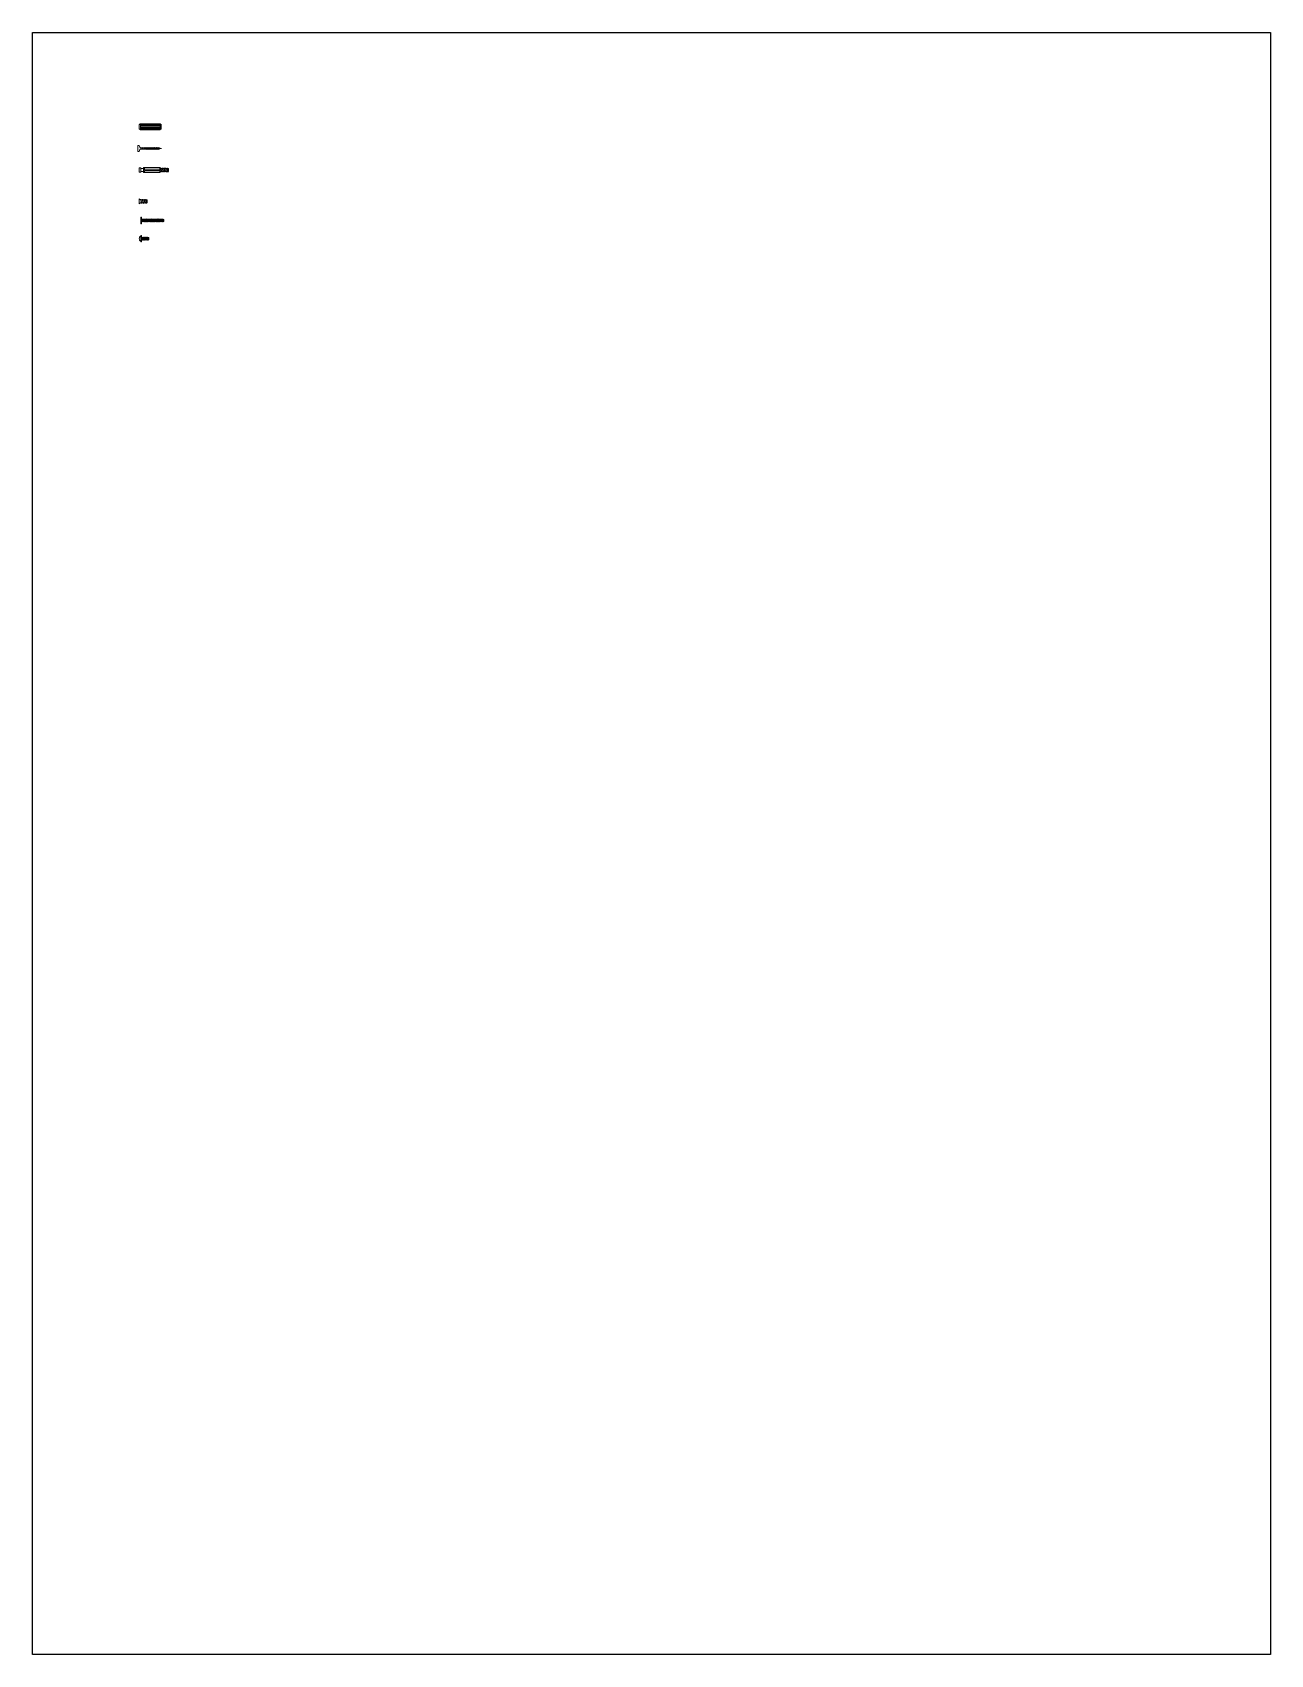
# Model space of a CAD drawing. Header units: millimetres. Extents: x 2639 to 6996, y 1162 to 2339.
# Drawn here: x 2963.2 to 3131.8, y 1224.9 to 1445.8 of the extents above; entities that cross this region are included whole.
import ezdxf

# ---------------------------------------------------------------- set-up
doc = ezdxf.new("R2010")
doc.units = ezdxf.units.MM
doc.layers.get('0').update_dxf_attribs({"lineweight": 18})
doc.layers.add('lc', color=1, linetype='Continuous')
doc.layers.add('Viti', color=3, linetype='Continuous', lineweight=9)

# ---------------------------------------------------------------- blocks, each defined once
blk = doc.blocks.new('*U8')
blk.add_lwpolyline([(0, 0), (0, 0.1), (0.05, 0), (0.12, -0.4), (0.12, -0.5), (0.07, -0.4), (0, 0)])
blk = doc.blocks.new('*U9')
at = {"color": 0, "linetype": 'ByBlock', "lineweight": -2, "transparency": 16777216}
for p in [(42.38, 270.66), (42.6, 270.66), (42.81, 270.66), (43.03, 270.66), (43.24, 270.66)]:
    blk.add_blockref('*U8', p, dxfattribs=at)
blk = doc.blocks.new('118331')
for p, q in [((40.13, 264.93), (40.13, 264.33)), ((40.13, 264.93), (40.33, 264.93)), ((40.13, 264.33), (40.33, 264.33)), ((40.33, 264.93), (40.33, 264.33)), ((40.73, 264.83), (40.33, 264.83)), ((40.73, 264.43), (40.33, 264.43)), ((40.73, 264.98), (40.73, 264.28)), ((40.73, 264.98), (42.98, 264.98)), ((40.73, 264.8), (40.73, 264.45)), ((42.98, 264.28), (40.73, 264.28)), ((40.83, 264.98), (40.83, 264.68)), ((40.83, 264.93), (42.93, 264.93)), ((40.83, 264.68), (42.93, 264.68)), ((40.83, 264.58), (40.83, 264.28)), ((40.83, 264.58), (42.93, 264.58)), ((40.83, 264.33), (42.93, 264.33)), ((42.93, 264.98), (42.93, 264.68)), ((42.93, 264.58), (42.93, 264.28)), ((42.98, 264.98), (42.98, 264.28)), ((42.98, 264.83), (43.07, 264.83)), ((43.14, 264.43), (42.98, 264.43)), ((43.12, 264.83), (43.28, 264.83)), ((43.35, 264.43), (43.19, 264.43)), ((43.33, 264.83), (43.5, 264.83)), ((43.57, 264.43), (43.4, 264.43)), ((43.55, 264.83), (43.72, 264.83)), ((43.79, 264.43), (43.62, 264.43)), ((43.77, 264.83), (43.93, 264.83)), ((44, 264.43), (43.84, 264.43)), ((43.98, 264.83), (44.08, 264.83)), ((44.08, 264.43), (44.05, 264.43)), ((44.13, 264.78), (44.13, 264.48))]:
    blk.add_line(p, q)
for centre, start, end in [((44.08, 264.78), 360, 90), ((44.08, 264.48), 270, 0)]:
    blk.add_arc(centre, 0.05, start, end)
blk.add_blockref('*U9', (0.69, -5.83))
blk = doc.blocks.new('101350')
for p, q in [((40.13, 267.87), (40.13, 267.33)), ((40.15, 267.91), (40.27, 267.99)), ((40.15, 267.28), (40.27, 267.21)), ((40.28, 267.2), (40.28, 268)), ((40.29, 268), (42.96, 268)), ((40.38, 267.87), (42.88, 267.87)), ((40.38, 267.75), (42.88, 267.75)), ((40.38, 267.6), (42.88, 267.6)), ((40.38, 267.45), (42.88, 267.45)), ((40.38, 267.32), (42.88, 267.32)), ((42.98, 268), (42.98, 267.2)), ((43.11, 267.91), (42.99, 267.99)), ((43.11, 267.28), (42.99, 267.21)), ((43.13, 267.87), (43.13, 267.33)), ((40.29, 267.2), (42.96, 267.2))]:
    blk.add_line(p, q)
for centre, start, end in [((40.18, 267.87), 123.6901, 180), ((40.18, 267.33), 180, 236.3099), ((40.29, 267.95), 90, 123.6901), ((42.96, 267.95), 56.3099, 90), ((43.08, 267.87), 0, 56.3099), ((43.08, 267.33), 303.6901, 0), ((40.29, 267.25), 236.3099, 270), ((42.96, 267.25), 270, 303.6901)]:
    blk.add_arc(centre, 0.05, start, end)
blk = doc.blocks.new('*U10')
blk.add_lwpolyline([(0, 0), (0, 0.1), (0.05, 0), (0.12, -0.4), (0.12, -0.5), (0.07, -0.4), (0, 0)])
blk = doc.blocks.new('*U11')
at = {"color": 0, "linetype": 'ByBlock', "lineweight": -2, "transparency": 16777216}
for p in [(42.38, 270.66), (42.61, 270.66), (42.84, 270.66), (43.06, 270.66)]:
    blk.add_blockref('*U10', p, dxfattribs=at)
blk = doc.blocks.new('110853')
for p, q in [((40.13, 252.04), (40.13, 251.34)), ((40.13, 252.04), (40.25, 251.93)), ((40.57, 251.89), (40.39, 251.89)), ((40.79, 251.89), (40.62, 251.89)), ((41.02, 251.89), (40.84, 251.89)), ((41.18, 251.89), (41.07, 251.89)), ((41.23, 251.84), (41.23, 251.54)), ((40.25, 251.44), (40.13, 251.34)), ((40.41, 251.49), (40.38, 251.49)), ((40.64, 251.49), (40.46, 251.49)), ((40.87, 251.49), (40.69, 251.49)), ((41.09, 251.49), (40.92, 251.49)), ((41.18, 251.49), (41.14, 251.49))]:
    blk.add_line(p, q)
for centre, radius, start, end in [((40.38, 252.09), 0.2, 230.2432, 257.6604), ((41.18, 251.84), 0.05, 360, 90), ((40.38, 251.29), 0.2, 90, 129.7568), ((41.18, 251.54), 0.05, 270, 0)]:
    blk.add_arc(centre, radius, start, end)
blk.add_blockref('*U11', (-2.04, -18.77))
blk = doc.blocks.new('105021')
for p, q in [((40.46, 249.33), (40.43, 249.36)), ((40.43, 249.02), (40.47, 248.98)), ((40.48, 249.38), (40.46, 249.33)), ((40.49, 249.03), (40.46, 249.33)), ((40.47, 248.98), (40.49, 249.03)), ((40.53, 249.33), (40.48, 249.38)), ((40.49, 249.03), (40.54, 248.98)), ((40.55, 249.38), (40.53, 249.33)), ((40.56, 249.03), (40.53, 249.33)), ((40.54, 248.98), (40.56, 249.03)), ((40.6, 249.33), (40.55, 249.38)), ((40.56, 249.03), (40.61, 248.98)), ((40.62, 249.38), (40.6, 249.33)), ((40.63, 249.03), (40.6, 249.33)), ((40.61, 248.98), (40.63, 249.03)), ((40.67, 249.33), (40.62, 249.38)), ((40.63, 249.03), (40.68, 248.98)), ((40.69, 249.38), (40.67, 249.33)), ((40.7, 249.03), (40.67, 249.33)), ((40.68, 248.98), (40.7, 249.03)), ((40.74, 249.33), (40.69, 249.38)), ((40.7, 249.03), (40.75, 248.98)), ((40.76, 249.38), (40.74, 249.33)), ((40.77, 249.03), (40.74, 249.33)), ((40.75, 248.98), (40.77, 249.03)), ((40.81, 249.33), (40.76, 249.38)), ((40.77, 249.03), (40.82, 248.98)), ((40.83, 249.38), (40.81, 249.33)), ((40.84, 249.03), (40.81, 249.33)), ((40.82, 248.98), (40.84, 249.03)), ((40.88, 249.33), (40.83, 249.38)), ((40.84, 249.03), (40.89, 248.98)), ((40.9, 249.38), (40.88, 249.33)), ((40.91, 249.03), (40.88, 249.33)), ((40.89, 248.98), (40.91, 249.03)), ((40.95, 249.33), (40.9, 249.38)), ((40.91, 249.03), (40.96, 248.98)), ((40.97, 249.38), (40.95, 249.33)), ((40.98, 249.03), (40.95, 249.33)), ((40.96, 248.98), (40.98, 249.03)), ((41.02, 249.33), (40.97, 249.38)), ((40.98, 249.03), (41.03, 248.98)), ((41.04, 249.38), (41.02, 249.33)), ((41.05, 249.03), (41.02, 249.33)), ((41.03, 248.98), (41.05, 249.03)), ((41.09, 249.33), (41.04, 249.38)), ((41.05, 249.03), (41.1, 248.98)), ((41.11, 249.38), (41.09, 249.33)), ((41.12, 249.03), (41.09, 249.33)), ((41.1, 248.98), (41.12, 249.03)), ((41.16, 249.33), (41.11, 249.38)), ((41.12, 249.03), (41.17, 248.98)), ((41.18, 249.38), (41.16, 249.33)), ((41.19, 249.03), (41.16, 249.33)), ((41.17, 248.98), (41.19, 249.03)), ((41.23, 249.33), (41.18, 249.38)), ((41.19, 249.03), (41.24, 248.98)), ((41.25, 249.38), (41.23, 249.33)), ((41.26, 249.03), (41.23, 249.33)), ((41.24, 248.98), (41.26, 249.03)), ((41.3, 249.33), (41.25, 249.38)), ((41.26, 249.03), (41.31, 248.98)), ((41.32, 249.38), (41.3, 249.33)), ((41.33, 249.03), (41.3, 249.33)), ((41.31, 248.98), (41.33, 249.03)), ((41.37, 249.33), (41.32, 249.38)), ((41.33, 249.03), (41.38, 248.98)), ((41.4, 249.03), (41.37, 249.33)), ((41.37, 249.33), (41.4, 249.33)), ((41.38, 248.98), (41.4, 249.03)), ((41.4, 249.03), (41.4, 249.03)), ((41.43, 249.3), (41.43, 249.05))]:
    blk.add_line(p, q)
blk.add_lwpolyline([(40.33, 248.75), (40.33, 249.61, -0.414214), (40.35, 249.63), (40.41, 249.63, -0.414214), (40.43, 249.61), (40.43, 248.75, -0.414214), (40.41, 248.73), (40.35, 248.73, -0.414214)], format="xyb", close=True)
for centre, radius, start, end in [((40.54, 249.18), 0.406, 120.5102, 239.4898), ((41.4, 249.3), 0.025, 0, 90), ((41.4, 249.05), 0.025, 270, 0)]:
    blk.add_arc(centre, radius, start, end)
blk = doc.blocks.new('yf')
at = {"layer": 'Viti'}
for p, q in [((578.88, 200.14), (578.85, 200.17)), ((578.85, 199.83), (578.89, 199.79)), ((578.9, 200.19), (578.88, 200.14)), ((578.91, 199.84), (578.88, 200.14)), ((578.89, 199.79), (578.91, 199.84)), ((578.95, 200.14), (578.9, 200.19)), ((578.91, 199.84), (578.96, 199.79)), ((578.97, 200.19), (578.95, 200.14)), ((578.98, 199.84), (578.95, 200.14)), ((578.96, 199.79), (578.98, 199.84)), ((579.02, 200.14), (578.97, 200.19)), ((578.98, 199.84), (579.03, 199.79)), ((579.04, 200.19), (579.02, 200.14)), ((579.05, 199.84), (579.02, 200.14)), ((579.03, 199.79), (579.05, 199.84)), ((579.09, 200.14), (579.04, 200.19)), ((579.05, 199.84), (579.1, 199.79)), ((579.11, 200.19), (579.09, 200.14)), ((579.12, 199.84), (579.09, 200.14)), ((579.1, 199.79), (579.12, 199.84)), ((579.16, 200.14), (579.11, 200.19)), ((579.12, 199.84), (579.17, 199.79)), ((579.18, 200.19), (579.16, 200.14)), ((579.19, 199.84), (579.16, 200.14)), ((579.17, 199.79), (579.19, 199.84)), ((579.23, 200.14), (579.18, 200.19)), ((579.19, 199.84), (579.24, 199.79)), ((579.25, 200.19), (579.23, 200.14)), ((579.26, 199.84), (579.23, 200.14)), ((579.24, 199.79), (579.26, 199.84)), ((579.3, 200.14), (579.25, 200.19)), ((579.26, 199.84), (579.31, 199.79)), ((579.32, 200.19), (579.3, 200.14)), ((579.33, 199.84), (579.3, 200.14)), ((579.31, 199.79), (579.33, 199.84)), ((579.37, 200.14), (579.32, 200.19)), ((579.33, 199.84), (579.38, 199.79)), ((579.39, 200.19), (579.37, 200.14)), ((579.4, 199.84), (579.37, 200.14)), ((579.38, 199.79), (579.4, 199.84)), ((579.44, 200.14), (579.39, 200.19)), ((579.4, 199.84), (579.45, 199.79)), ((579.46, 200.19), (579.44, 200.14)), ((579.47, 199.84), (579.44, 200.14)), ((579.45, 199.79), (579.47, 199.84)), ((579.51, 200.14), (579.46, 200.19)), ((579.47, 199.84), (579.52, 199.79)), ((579.53, 200.19), (579.51, 200.14)), ((579.54, 199.84), (579.51, 200.14)), ((579.52, 199.79), (579.54, 199.84)), ((579.58, 200.14), (579.53, 200.19)), ((579.54, 199.84), (579.59, 199.79)), ((579.6, 200.19), (579.58, 200.14)), ((579.61, 199.84), (579.58, 200.14)), ((579.59, 199.79), (579.61, 199.84)), ((579.65, 200.14), (579.6, 200.19)), ((579.61, 199.84), (579.66, 199.79)), ((579.67, 200.19), (579.65, 200.14)), ((579.68, 199.84), (579.65, 200.14)), ((579.66, 199.79), (579.68, 199.84)), ((579.72, 200.14), (579.67, 200.19)), ((579.68, 199.84), (579.73, 199.79)), ((579.74, 200.19), (579.72, 200.14)), ((579.75, 199.84), (579.72, 200.14)), ((579.73, 199.79), (579.75, 199.84)), ((579.79, 200.14), (579.74, 200.19)), ((579.75, 199.84), (579.8, 199.79)), ((579.81, 200.19), (579.79, 200.14)), ((579.82, 199.84), (579.79, 200.14)), ((579.8, 199.79), (579.82, 199.84)), ((579.86, 200.14), (579.81, 200.19)), ((579.82, 199.84), (579.87, 199.79)), ((579.88, 200.19), (579.86, 200.14)), ((579.89, 199.84), (579.86, 200.14)), ((579.87, 199.79), (579.89, 199.84)), ((579.93, 200.14), (579.88, 200.19)), ((579.89, 199.84), (579.94, 199.79)), ((579.95, 200.19), (579.93, 200.14)), ((579.96, 199.84), (579.93, 200.14)), ((579.94, 199.79), (579.96, 199.84)), ((580, 200.14), (579.95, 200.19)), ((579.96, 199.84), (580.01, 199.79)), ((580.02, 200.19), (580, 200.14)), ((580.03, 199.84), (580, 200.14)), ((580.01, 199.79), (580.03, 199.84)), ((580.07, 200.14), (580.02, 200.19)), ((580.03, 199.84), (580.08, 199.79)), ((580.09, 200.19), (580.07, 200.14)), ((580.1, 199.84), (580.07, 200.14)), ((580.08, 199.79), (580.1, 199.84)), ((580.14, 200.14), (580.09, 200.19)), ((580.1, 199.84), (580.15, 199.79)), ((580.16, 200.19), (580.14, 200.14)), ((580.17, 199.84), (580.14, 200.14)), ((580.15, 199.79), (580.17, 199.84)), ((580.21, 200.14), (580.16, 200.19)), ((580.17, 199.84), (580.22, 199.79)), ((580.23, 200.19), (580.21, 200.14)), ((580.24, 199.84), (580.21, 200.14)), ((580.22, 199.79), (580.24, 199.84)), ((580.28, 200.14), (580.23, 200.19)), ((580.24, 199.84), (580.29, 199.79)), ((580.3, 200.19), (580.28, 200.14)), ((580.31, 199.84), (580.28, 200.14)), ((580.29, 199.79), (580.31, 199.84)), ((580.35, 200.14), (580.3, 200.19)), ((580.31, 199.84), (580.36, 199.79)), ((580.37, 200.19), (580.35, 200.14)), ((580.38, 199.84), (580.35, 200.14)), ((580.36, 199.79), (580.38, 199.84)), ((580.42, 200.14), (580.37, 200.19)), ((580.38, 199.84), (580.43, 199.79)), ((580.44, 200.19), (580.42, 200.14)), ((580.45, 199.84), (580.42, 200.14)), ((580.43, 199.79), (580.45, 199.84)), ((580.49, 200.14), (580.44, 200.19)), ((580.45, 199.84), (580.5, 199.79)), ((580.51, 200.19), (580.49, 200.14)), ((580.52, 199.84), (580.49, 200.14)), ((580.5, 199.79), (580.52, 199.84)), ((580.56, 200.14), (580.51, 200.19)), ((580.52, 199.84), (580.57, 199.79)), ((580.58, 200.19), (580.56, 200.14)), ((580.59, 199.84), (580.56, 200.14)), ((580.57, 199.79), (580.59, 199.84)), ((580.63, 200.14), (580.58, 200.19)), ((580.59, 199.84), (580.64, 199.79)), ((580.65, 200.19), (580.63, 200.14)), ((580.66, 199.84), (580.63, 200.14)), ((580.64, 199.79), (580.66, 199.84)), ((580.7, 200.14), (580.65, 200.19)), ((580.66, 199.84), (580.71, 199.79)), ((580.72, 200.19), (580.7, 200.14)), ((580.73, 199.84), (580.7, 200.14)), ((580.71, 199.79), (580.73, 199.84)), ((580.77, 200.14), (580.72, 200.19)), ((580.73, 199.84), (580.78, 199.79)), ((580.79, 200.19), (580.77, 200.14)), ((580.8, 199.84), (580.77, 200.14)), ((580.78, 199.79), (580.8, 199.84)), ((580.84, 200.14), (580.79, 200.19)), ((580.8, 199.84), (580.85, 199.79)), ((580.86, 200.19), (580.84, 200.14)), ((580.87, 199.84), (580.84, 200.14)), ((580.85, 199.79), (580.87, 199.84)), ((580.91, 200.14), (580.86, 200.19)), ((580.87, 199.84), (580.92, 199.79)), ((580.93, 200.19), (580.91, 200.14)), ((580.94, 199.84), (580.91, 200.14)), ((580.92, 199.79), (580.94, 199.84)), ((580.98, 200.14), (580.93, 200.19)), ((580.94, 199.84), (580.99, 199.79)), ((581, 200.19), (580.98, 200.14)), ((581.01, 199.84), (580.98, 200.14)), ((580.99, 199.79), (581.01, 199.84)), ((581.05, 200.14), (581, 200.19)), ((581.01, 199.84), (581.06, 199.79)), ((581.07, 200.19), (581.05, 200.14)), ((581.08, 199.84), (581.05, 200.14)), ((581.06, 199.79), (581.08, 199.84)), ((581.12, 200.14), (581.07, 200.19)), ((581.08, 199.84), (581.13, 199.79)), ((581.14, 200.19), (581.12, 200.14)), ((581.15, 199.84), (581.12, 200.14)), ((581.13, 199.79), (581.15, 199.84)), ((581.19, 200.14), (581.14, 200.19)), ((581.15, 199.84), (581.2, 199.79)), ((581.21, 200.19), (581.19, 200.14)), ((581.22, 199.84), (581.19, 200.14)), ((581.2, 199.79), (581.22, 199.84)), ((581.26, 200.14), (581.21, 200.19)), ((581.22, 199.84), (581.27, 199.79)), ((581.28, 200.19), (581.26, 200.14)), ((581.29, 199.84), (581.26, 200.14)), ((581.27, 199.79), (581.29, 199.84)), ((581.33, 200.14), (581.28, 200.19)), ((581.29, 199.84), (581.34, 199.79)), ((581.35, 200.19), (581.33, 200.14)), ((581.36, 199.84), (581.33, 200.14)), ((581.34, 199.79), (581.36, 199.84)), ((581.4, 200.14), (581.35, 200.19)), ((581.36, 199.84), (581.41, 199.79)), ((581.42, 200.19), (581.4, 200.14)), ((581.43, 199.84), (581.4, 200.14)), ((581.41, 199.79), (581.43, 199.84)), ((581.47, 200.14), (581.42, 200.19)), ((581.43, 199.84), (581.48, 199.79)), ((581.49, 200.19), (581.47, 200.14)), ((581.5, 199.84), (581.47, 200.14)), ((581.48, 199.79), (581.5, 199.84)), ((581.54, 200.14), (581.49, 200.19)), ((581.5, 199.84), (581.55, 199.79)), ((581.56, 200.19), (581.54, 200.14)), ((581.57, 199.84), (581.54, 200.14)), ((581.55, 199.79), (581.57, 199.84)), ((581.61, 200.14), (581.56, 200.19)), ((581.57, 199.84), (581.62, 199.79)), ((581.63, 200.19), (581.61, 200.14)), ((581.64, 199.84), (581.61, 200.14)), ((581.62, 199.79), (581.64, 199.84)), ((581.68, 200.14), (581.63, 200.19)), ((581.64, 199.84), (581.69, 199.79)), ((581.7, 200.19), (581.68, 200.14)), ((581.71, 199.84), (581.68, 200.14)), ((581.69, 199.79), (581.71, 199.84)), ((581.75, 200.14), (581.7, 200.19)), ((581.71, 199.84), (581.76, 199.79)), ((581.77, 200.19), (581.75, 200.14)), ((581.78, 199.84), (581.75, 200.14)), ((581.76, 199.79), (581.78, 199.84)), ((581.82, 200.14), (581.77, 200.19)), ((581.78, 199.84), (581.83, 199.79)), ((581.85, 199.84), (581.82, 200.14)), ((581.82, 200.14), (581.85, 200.14)), ((581.83, 199.79), (581.85, 199.84)), ((581.85, 199.84), (581.85, 199.84)), ((581.88, 200.11), (581.88, 199.86))]:
    blk.add_line(p, q, dxfattribs=at)
blk.add_lwpolyline([(578.75, 199.56), (578.75, 200.42, -0.414214), (578.77, 200.44), (578.83, 200.44, -0.414214), (578.85, 200.42), (578.85, 199.56, -0.414214), (578.83, 199.54), (578.77, 199.54, -0.414214)], format="xyb", close=True, dxfattribs=at)
for centre, start, end in [((581.85, 200.11), 0, 90), ((581.85, 199.86), 270, 0)]:
    blk.add_arc(centre, 0.025, start, end, dxfattribs=at)
blk = doc.blocks.new('*U15')
blk.add_lwpolyline([(0.2, -0.3), (0.21, -0.25), (0.23, -0.3), (0.27, -0.5), (0.26, -0.55), (0.24, -0.5), (0.2, -0.3)])
blk = doc.blocks.new('*U16')
at = {"layer": 'Viti', "color": 0, "linetype": 'ByBlock', "lineweight": -2, "transparency": 16777216}
for p in [(40.13, 265.04), (40.27, 265.04), (40.4, 265.04), (40.54, 265.04), (40.68, 265.04), (40.82, 265.04), (40.96, 265.04), (41.09, 265.04), (41.23, 265.04), (41.37, 265.04), (41.51, 265.04), (41.64, 265.04), (41.78, 265.04), (41.92, 265.04), (42.06, 265.04), (42.19, 265.04), (42.33, 265.04), (42.47, 265.04)]:
    blk.add_blockref('*U15', p, dxfattribs=at)
blk = doc.blocks.new('sadgvd')
at = {"layer": 'Viti'}
for p, q in [((578.55, 210.19), (578.63, 209.95)), ((578.72, 209.89), (578.75, 209.89)), ((578.78, 209.89), (578.88, 209.89)), ((578.92, 209.89), (579.02, 209.89)), ((579.06, 209.89), (579.16, 209.89)), ((579.19, 209.89), (579.3, 209.89)), ((579.33, 209.89), (579.43, 209.89)), ((579.47, 209.89), (579.57, 209.89)), ((579.61, 209.89), (579.71, 209.89)), ((579.74, 209.89), (579.85, 209.89)), ((579.88, 209.89), (579.98, 209.89)), ((580.02, 209.89), (580.12, 209.89)), ((580.16, 209.89), (580.26, 209.89)), ((580.29, 209.89), (580.4, 209.89)), ((580.43, 209.89), (580.53, 209.89)), ((580.57, 209.89), (580.67, 209.89)), ((580.71, 209.89), (580.81, 209.89)), ((580.84, 209.89), (580.95, 209.89)), ((580.98, 209.89), (581.04, 209.89)), ((581.04, 209.89), (581.09, 209.89)), ((581.23, 209.87), (581.18, 209.88)), ((581.24, 209.9), (581.23, 209.87)), ((581.23, 209.87), (581.25, 209.72)), ((581.26, 209.86), (581.24, 209.9)), ((581.55, 209.79), (581.26, 209.86)), ((581.29, 209.73), (581.26, 209.86)), ((578.63, 209.63), (578.55, 209.39)), ((578.72, 209.69), (578.78, 209.69)), ((578.82, 209.69), (578.92, 209.69)), ((578.95, 209.69), (579.06, 209.69)), ((579.09, 209.69), (579.19, 209.69)), ((579.23, 209.69), (579.33, 209.69)), ((579.37, 209.69), (579.47, 209.69)), ((579.5, 209.69), (579.61, 209.69)), ((579.64, 209.69), (579.74, 209.69)), ((579.78, 209.69), (579.88, 209.69)), ((579.92, 209.69), (580.02, 209.69)), ((580.05, 209.69), (580.16, 209.69)), ((580.19, 209.69), (580.3, 209.69)), ((580.33, 209.69), (580.43, 209.69)), ((580.47, 209.69), (580.57, 209.69)), ((580.61, 209.69), (580.71, 209.69)), ((580.74, 209.69), (580.85, 209.69)), ((580.88, 209.69), (580.98, 209.69)), ((581.02, 209.69), (581.07, 209.69)), ((581.07, 209.69), (581.1, 209.69)), ((581.25, 209.72), (581.18, 209.7)), ((581.25, 209.72), (581.28, 209.68)), ((581.28, 209.68), (581.29, 209.73)), ((581.55, 209.79), (581.29, 209.73))]:
    blk.add_line(p, q, dxfattribs=at)
for points in [[(578.35, 210.17), (578.35, 209.42)], [(578.55, 210.19), (578.37, 210.19)], [(578.37, 209.39), (578.55, 209.39)]]:
    blk.add_lwpolyline(points, dxfattribs=at)
for centre, radius, start, end in [((578.37, 210.17), 0.025, 90, 180), ((578.72, 209.99), 0.1, 203.012, 270), ((581.09, 209.54), 0.348, 75.2281, 85.5061), ((578.37, 209.42), 0.025, 180, 270), ((578.72, 209.59), 0.1, 90, 156.988), ((581.1, 209.99), 0.3, 270, 273.397), ((581.09, 210.04), 0.348, 274.4939, 284.7719)]:
    blk.add_arc(centre, radius, start, end, dxfattribs=at)
blk.add_blockref('*U16', (538.42, -54.85), dxfattribs=at)

msp = doc.modelspace()

# ---------------------------------------------------------------- linework, layer by layer
at = {"layer": 'lc'}
msp.add_lwpolyline([(2963.19, 1445.76), (3131.76, 1445.76), (3131.76, 1224.91), (2963.19, 1224.91), (2963.19, 1445.76)], dxfattribs=at)

# ---------------------------------------------------------------- block references
for name in ['sadgvd', 'yf']:
    msp.add_blockref(name, (2399.19, 1220.17))
at = {"layer": 'Viti'}
for name, p in [('101350', (2937.6, 1165.32)), ('118331', (2937.6, 1162.39)), ('110853', (2937.6, 1171.08)), ('105021', (2937.6, 1168.5))]:
    msp.add_blockref(name, p, dxfattribs=at)

doc.saveas('drawing.dxf')
